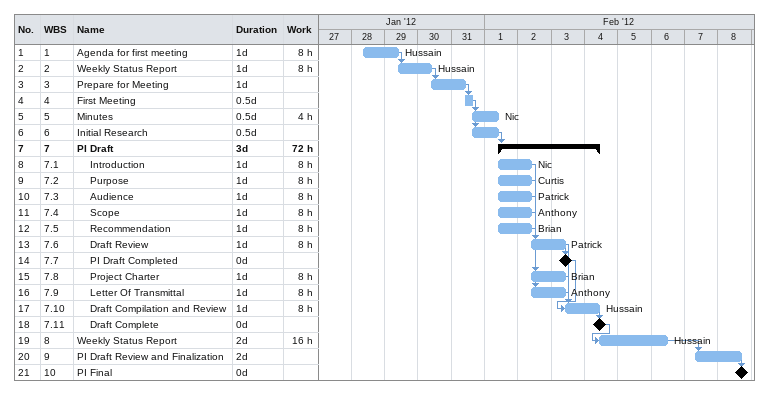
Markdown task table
| ID | WBS | Task | Duration | Start | Finish | Predecessors | Resources | Work (h) |
|---|---|---|---|---|---|---|---|---|
| 1 | 1 | Agenda for first meeting | 1d | 2012-01-28 | 2012-01-29 |  | Hussain | 8 |
| 2 | 2 | Weekly Status Report | 1d | 2012-01-29 | 2012-01-30 | 1 | Hussain | 8 |
| 3 | 3 | Prepare for Meeting | 1d | 2012-01-30 | 2012-01-31 | 2 |  |  |
| 4 | 4 | First Meeting | 0.5d | 2012-01-31 | 2012-01-31 | 3 |  |  |
| 5 | 5 | Minutes | 0.5d | 2012-01-31 | 2012-02-01 | 4 | Nic | 4 |
| 6 | 6 | Initial Research | 0.5d | 2012-01-31 | 2012-02-01 | 4 |  |  |
| 7 | 7 | **PI Draft** | 3d | 2012-02-01 | 2012-02-04 | 6 |  | 72 |
| 8 | 7.1 | Introduction | 1d | 2012-02-01 | 2012-02-02 |  | Nic | 8 |
| 9 | 7.2 | Purpose | 1d | 2012-02-01 | 2012-02-02 |  | Curtis | 8 |
| 10 | 7.3 | Audience | 1d | 2012-02-01 | 2012-02-02 |  | Patrick | 8 |
| 11 | 7.4 | Scope | 1d | 2012-02-01 | 2012-02-02 |  | Anthony | 8 |
| 12 | 7.5 | Recommendation | 1d | 2012-02-01 | 2012-02-02 |  | Brian | 8 |
| 13 | 7.6 | Draft Review | 1d | 2012-02-02 | 2012-02-03 | 10, 8, 9, 11, 12 | Patrick | 8 |
| 14 | 7.7 | PI Draft Completed | 0d | 2012-02-03 | 2012-02-03 | 13 |  |  |
| 15 | 7.8 | Project Charter | 1d | 2012-02-02 | 2012-02-03 | 12 | Brian | 8 |
| 16 | 7.9 | Letter Of Transmittal | 1d | 2012-02-02 | 2012-02-03 | 11 | Anthony | 8 |
| 17 | 7.10 | Draft Compilation and Review | 1d | 2012-02-03 | 2012-02-04 | 13, 14, 15, 16 | Hussain | 8 |
| 18 | 7.11 | Draft Complete | 0d | 2012-02-04 | 2012-02-04 | 17 |  |  |
| 19 | 8 | Weekly Status Report | 2d | 2012-02-04 | 2012-02-06 | 18 | Hussain | 16 |
| 20 | 9 | PI Draft Review and Finalization | 2d | 2012-02-07 | 2012-02-08 | 19 |  |  |
| 21 | 10 | PI Final | 0d | 2012-02-08 | 2012-02-08 | 20 |  |  |
